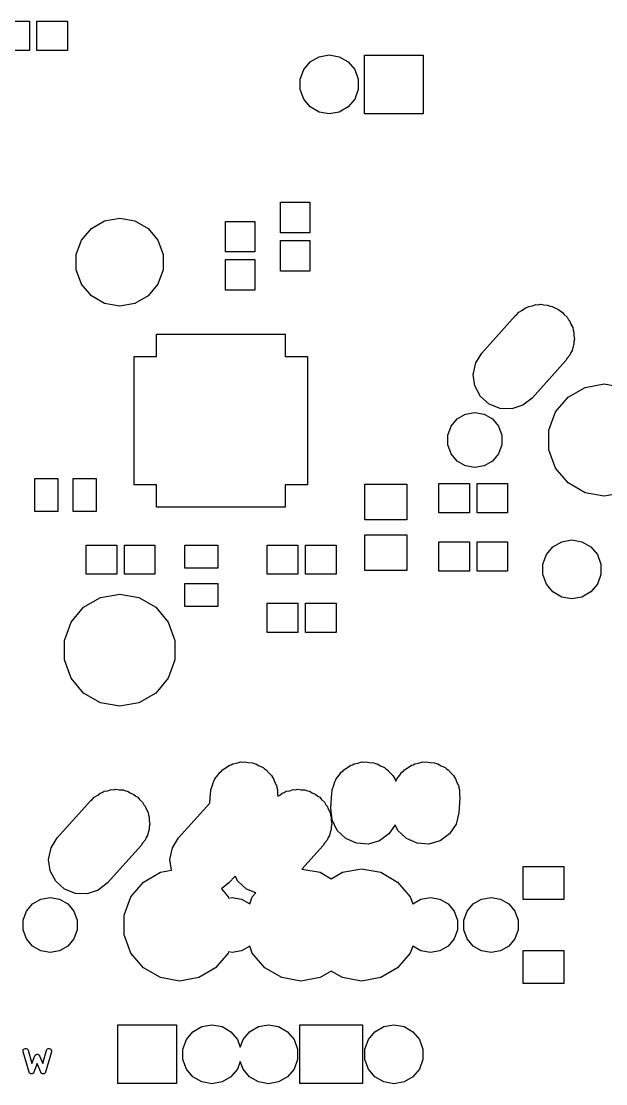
# Model space of a CAD drawing. Extents: x 50 to 349, y -142 to -48.
# Drawn here: x 77.13 to 100.07, y -139.59 to -97.85 of the extents above; entities that cross this region are included whole.
import ezdxf

# ---------------------------------------------------------------- set-up
doc = ezdxf.new("R2010")
doc.units = 0
doc.header["$MEASUREMENT"] = 0
doc.layers.add('BLACK', color=7, linetype='CONTINUOUS')

msp = doc.modelspace()

# ---------------------------------------------------------------- linework, layer by layer
at = {"layer": 'Black'}
for p, q in [((76.247, -97.85), (77.447, -97.85)), ((77.447, -97.85), (77.447, -99)), ((77.747, -99), (77.747, -97.85)), ((77.747, -97.85), (78.947, -97.85)), ((78.947, -97.85), (78.947, -99)), ((77.447, -99), (76.247, -99)), ((78.947, -99), (77.747, -99)), ((88.4739, -99.4438), (88.8218, -99.2429)), ((88.8218, -99.2429), (89.2175, -99.1731)), ((89.2175, -99.1731), (89.6132, -99.2429)), ((89.6132, -99.2429), (89.9611, -99.4438)), ((90.605, -101.483), (90.605, -99.1775)), ((90.605, -99.1775), (92.91, -99.1775)), ((92.91, -99.1775), (92.91, -101.483)), ((88.2156, -99.7515), (88.4739, -99.4438)), ((89.9611, -99.4438), (90.2194, -99.7515)), ((88.0782, -100.129), (88.2156, -99.7515)), ((88.0782, -100.531), (88.0782, -100.129)), ((90.2194, -99.7515), (90.3568, -100.129)), ((90.3568, -100.129), (90.3568, -100.531)), ((88.2156, -100.908), (88.0782, -100.531)), ((90.3568, -100.531), (90.2194, -100.908)), ((88.4739, -101.216), (88.2156, -100.908)), ((90.2194, -100.908), (89.9611, -101.216)), ((88.8218, -101.417), (88.4739, -101.216)), ((89.2175, -101.487), (88.8218, -101.417)), ((89.6132, -101.417), (89.2175, -101.487)), ((89.9611, -101.216), (89.6132, -101.417)), ((92.91, -101.483), (90.605, -101.483)), ((87.309, -106.161), (87.309, -104.961)), ((87.309, -104.961), (88.459, -104.961)), ((88.459, -104.961), (88.459, -106.161)), ((80.4024, -105.689), (80.9942, -105.584)), ((80.9942, -105.584), (81.5861, -105.689)), ((79.4955, -106.45), (79.8819, -105.989)), ((79.8819, -105.989), (80.4024, -105.689)), ((81.5861, -105.689), (82.1066, -105.989)), ((82.1066, -105.989), (82.493, -106.45)), ((85.15, -106.911), (85.15, -105.711)), ((85.15, -105.711), (86.3, -105.711)), ((86.3, -105.711), (86.3, -106.911)), ((88.459, -106.161), (87.309, -106.161)), ((79.29, -107.014), (79.4955, -106.45)), ((82.493, -106.45), (82.6985, -107.014)), ((87.309, -107.661), (87.309, -106.461)), ((87.309, -106.461), (88.459, -106.461)), ((88.459, -106.461), (88.459, -107.661)), ((79.29, -107.616), (79.29, -107.014)), ((82.6985, -107.014), (82.6985, -107.616)), ((86.3, -106.911), (85.15, -106.911)), ((85.15, -108.411), (85.15, -107.211)), ((85.15, -107.211), (86.3, -107.211)), ((86.3, -107.211), (86.3, -108.411)), ((79.4955, -108.18), (79.29, -107.616)), ((82.6985, -107.616), (82.493, -108.18)), ((88.459, -107.661), (87.309, -107.661)), ((79.8819, -108.641), (79.4955, -108.18)), ((82.493, -108.18), (82.1066, -108.641)), ((86.3, -108.411), (85.15, -108.411)), ((80.4024, -108.941), (79.8819, -108.641)), ((82.1066, -108.641), (81.5861, -108.941)), ((80.9942, -109.046), (80.4024, -108.941)), ((81.5861, -108.941), (80.9942, -109.046)), ((96.5861, -109.366), (96.6576, -109.281)), ((96.6576, -109.281), (96.7985, -109.2)), ((96.7985, -109.2), (96.8943, -109.125)), ((96.8943, -109.125), (96.9734, -109.099)), ((96.9734, -109.099), (97.0576, -109.05)), ((97.0576, -109.05), (97.1978, -109.025)), ((97.1978, -109.025), (97.3317, -108.982)), ((97.3317, -108.982), (97.4279, -108.985)), ((97.4279, -108.985), (97.5125, -108.97)), ((97.5125, -108.97), (97.6363, -108.992)), ((97.6363, -108.992), (97.7916, -108.997)), ((97.7916, -108.997), (97.8901, -109.037)), ((97.8901, -109.037), (97.9674, -109.05)), ((97.9674, -109.05), (98.0669, -109.108)), ((98.0669, -109.108), (98.2186, -109.169)), ((98.2186, -109.169), (98.3017, -109.243)), ((98.3017, -109.243), (98.3674, -109.281)), ((98.3674, -109.281), (98.4388, -109.366)), ((95.2104, -110.882), (96.5322, -109.409)), ((96.5322, -109.409), (96.5861, -109.366)), ((98.4388, -109.366), (98.5611, -109.476)), ((98.5611, -109.476), (98.6139, -109.575)), ((98.6139, -109.575), (98.6644, -109.635)), ((98.6644, -109.635), (98.7036, -109.743)), ((98.7036, -109.743), (98.7778, -109.882)), ((82.438, -111.008), (82.438, -110.138)), ((82.438, -110.138), (83.088, -110.138)), ((83.088, -110.138), (83.488, -110.138)), ((83.488, -110.138), (83.888, -110.138)), ((83.888, -110.138), (84.288, -110.138)), ((84.288, -110.138), (84.688, -110.138)), ((84.688, -110.138), (85.088, -110.138)), ((85.088, -110.138), (85.488, -110.138)), ((85.488, -110.138), (85.888, -110.138)), ((85.888, -110.138), (86.288, -110.138)), ((86.288, -110.138), (86.688, -110.138)), ((86.688, -110.138), (87.088, -110.138)), ((87.088, -110.138), (87.488, -110.138)), ((87.488, -110.138), (87.488, -111.008)), ((98.7778, -109.882), (98.793, -109.988)), ((98.793, -109.988), (98.8224, -110.069)), ((98.8224, -110.069), (98.8224, -110.195)), ((98.8224, -110.531), (98.7737, -110.665)), ((98.8224, -110.195), (98.8427, -110.337)), ((98.8427, -110.337), (98.8224, -110.434)), ((98.8224, -110.434), (98.8224, -110.531)), ((81.563, -111.413), (81.563, -111.013)), ((81.563, -111.013), (82.433, -111.013)), ((82.433, -111.013), (82.433, -111.008)), ((82.433, -111.008), (82.438, -111.008)), ((87.488, -111.008), (87.493, -111.008)), ((87.493, -111.008), (87.493, -111.013)), ((87.493, -111.013), (88.363, -111.013)), ((88.363, -111.013), (88.363, -111.663)), ((94.9672, -111.272), (95.2104, -110.882)), ((98.6644, -110.965), (98.5598, -111.09)), ((98.7024, -110.861), (98.6644, -110.965)), ((98.7478, -110.788), (98.7024, -110.861)), ((98.7737, -110.665), (98.7478, -110.788)), ((81.563, -111.813), (81.563, -111.413)), ((94.8723, -111.723), (94.9672, -111.272)), ((98.5046, -111.178), (97.1828, -112.651)), ((98.5598, -111.09), (98.5046, -111.178)), ((81.563, -112.213), (81.563, -111.813)), ((88.363, -111.663), (88.363, -112.063)), ((94.9372, -112.178), (94.8723, -111.723)), ((81.563, -112.613), (81.563, -112.213)), ((88.363, -112.063), (88.363, -112.463)), ((95.1539, -112.584), (94.9372, -112.178)), ((98.5969, -112.613), (99.2593, -112.231)), ((99.2593, -112.231), (100.012, -112.098)), ((100.012, -112.098), (100.766, -112.231)), ((81.563, -113.013), (81.563, -112.613)), ((88.363, -112.463), (88.363, -112.863)), ((95.4964, -112.891), (95.1539, -112.584)), ((97.1828, -112.651), (96.8207, -112.935)), ((98.1053, -113.199), (98.5969, -112.613)), ((81.563, -113.413), (81.563, -113.013)), ((88.363, -112.863), (88.363, -113.263)), ((95.9234, -113.063), (95.4964, -112.891)), ((96.3833, -113.078), (95.9234, -113.063)), ((96.8207, -112.935), (96.3833, -113.078)), ((81.563, -113.813), (81.563, -113.413)), ((88.363, -113.263), (88.363, -113.663)), ((93.998, -113.76), (94.2389, -113.473)), ((94.2389, -113.473), (94.5634, -113.286)), ((94.5634, -113.286), (94.9325, -113.221)), ((94.9325, -113.221), (95.3016, -113.286)), ((95.3016, -113.286), (95.6261, -113.473)), ((95.6261, -113.473), (95.867, -113.76)), ((97.8437, -113.918), (98.1053, -113.199)), ((81.563, -114.213), (81.563, -113.813)), ((88.363, -113.663), (88.363, -114.063)), ((93.8698, -114.113), (93.998, -113.76)), ((95.867, -113.76), (95.9952, -114.113)), ((97.8437, -114.682), (97.8437, -113.918)), ((81.563, -114.613), (81.563, -114.213)), ((88.363, -114.063), (88.363, -114.463)), ((93.8698, -114.487), (93.8698, -114.113)), ((95.9952, -114.113), (95.9952, -114.487)), ((81.563, -115.013), (81.563, -114.613)), ((88.363, -114.463), (88.363, -114.863)), ((93.998, -114.84), (93.8698, -114.487)), ((95.9952, -114.487), (95.867, -114.84)), ((98.1053, -115.401), (97.8437, -114.682)), ((81.563, -115.413), (81.563, -115.013)), ((88.363, -114.863), (88.363, -115.263)), ((94.2389, -115.127), (93.998, -114.84)), ((94.5634, -115.314), (94.2389, -115.127)), ((95.6261, -115.127), (95.3016, -115.314)), ((95.867, -114.84), (95.6261, -115.127)), ((81.563, -116.063), (81.563, -115.413)), ((88.363, -115.263), (88.363, -115.663)), ((94.9325, -115.379), (94.5634, -115.314)), ((95.3016, -115.314), (94.9325, -115.379)), ((98.5969, -115.987), (98.1053, -115.401)), ((77.667, -117.109), (77.667, -115.809)), ((77.667, -115.809), (78.567, -115.809)), ((78.567, -115.809), (78.567, -117.109)), ((79.167, -117.109), (79.167, -115.809)), ((79.167, -115.809), (80.067, -115.809)), ((80.067, -115.809), (80.067, -117.109)), ((88.363, -115.663), (88.363, -116.063)), ((93.519, -117.161), (93.519, -116.011)), ((93.519, -116.011), (94.719, -116.011)), ((94.719, -116.011), (94.719, -117.161)), ((95.019, -117.161), (95.019, -116.011)), ((95.019, -116.011), (96.219, -116.011)), ((96.219, -116.011), (96.219, -117.161)), ((99.2593, -116.369), (98.5969, -115.987)), ((82.433, -116.063), (81.563, -116.063)), ((82.433, -116.068), (82.433, -116.063)), ((82.438, -116.068), (82.433, -116.068)), ((82.438, -116.938), (82.438, -116.068)), ((87.493, -116.068), (87.488, -116.068)), ((87.488, -116.068), (87.488, -116.938)), ((88.363, -116.063), (87.493, -116.063)), ((87.493, -116.063), (87.493, -116.068)), ((90.615, -117.429), (90.615, -116.029)), ((90.615, -116.029), (92.265, -116.029)), ((92.265, -116.029), (92.265, -117.429)), ((100.012, -116.502), (99.2593, -116.369)), ((100.766, -116.369), (100.012, -116.502)), ((78.567, -117.109), (77.667, -117.109)), ((80.067, -117.109), (79.167, -117.109)), ((82.838, -116.938), (82.438, -116.938)), ((83.088, -116.938), (82.838, -116.938)), ((83.238, -116.938), (83.088, -116.938)), ((83.488, -116.938), (83.238, -116.938)), ((83.638, -116.938), (83.488, -116.938)), ((84.038, -116.938), (83.638, -116.938)), ((84.288, -116.938), (84.038, -116.938)), ((84.438, -116.938), (84.288, -116.938)), ((84.688, -116.938), (84.438, -116.938)), ((84.838, -116.938), (84.688, -116.938)), ((85.088, -116.938), (84.838, -116.938)), ((85.238, -116.938), (85.088, -116.938)), ((85.488, -116.938), (85.238, -116.938)), ((85.638, -116.938), (85.488, -116.938)), ((85.888, -116.938), (85.638, -116.938)), ((86.038, -116.938), (85.888, -116.938)), ((86.288, -116.938), (86.038, -116.938)), ((86.438, -116.938), (86.288, -116.938)), ((86.688, -116.938), (86.438, -116.938)), ((86.838, -116.938), (86.688, -116.938)), ((87.088, -116.938), (86.838, -116.938)), ((87.488, -116.938), (87.088, -116.938)), ((94.719, -117.161), (93.519, -117.161)), ((96.219, -117.161), (95.019, -117.161)), ((92.265, -117.429), (90.615, -117.429)), ((90.615, -119.429), (90.615, -118.029)), ((90.615, -118.029), (92.265, -118.029)), ((92.265, -118.029), (92.265, -119.429)), ((79.676, -119.574), (79.676, -118.424)), ((79.676, -118.424), (80.876, -118.424)), ((80.876, -118.424), (80.876, -119.574)), ((81.176, -119.574), (81.176, -118.424)), ((81.176, -118.424), (82.376, -118.424)), ((82.376, -118.424), (82.376, -119.574)), ((83.551, -119.334), (83.551, -118.434)), ((83.551, -118.434), (84.851, -118.434)), ((84.851, -118.434), (84.851, -119.334)), ((86.788, -119.574), (86.788, -118.424)), ((86.788, -118.424), (87.988, -118.424)), ((87.988, -118.424), (87.988, -119.574)), ((88.288, -119.574), (88.288, -118.424)), ((88.288, -118.424), (89.488, -118.424)), ((89.488, -118.424), (89.488, -119.574)), ((93.519, -119.447), (93.519, -118.297)), ((93.519, -118.297), (94.719, -118.297)), ((94.719, -118.297), (94.719, -119.447)), ((95.019, -119.447), (95.019, -118.297)), ((95.019, -118.297), (96.219, -118.297)), ((96.219, -118.297), (96.219, -119.447)), ((97.7406, -118.802), (97.9989, -118.494)), ((97.9989, -118.494), (98.3468, -118.293)), ((98.3468, -118.293), (98.7425, -118.223)), ((98.7425, -118.223), (99.1382, -118.293)), ((99.1382, -118.293), (99.4861, -118.494)), ((99.4861, -118.494), (99.7444, -118.802)), ((97.6032, -119.179), (97.7406, -118.802)), ((99.7444, -118.802), (99.8818, -119.179)), ((84.851, -119.334), (83.551, -119.334)), ((97.6032, -119.581), (97.6032, -119.179)), ((99.8818, -119.179), (99.8818, -119.581)), ((80.876, -119.574), (79.676, -119.574)), ((82.376, -119.574), (81.176, -119.574)), ((87.988, -119.574), (86.788, -119.574)), ((89.488, -119.574), (88.288, -119.574)), ((92.265, -119.429), (90.615, -119.429)), ((94.719, -119.447), (93.519, -119.447)), ((96.219, -119.447), (95.019, -119.447)), ((97.7406, -119.958), (97.6032, -119.581)), ((99.8818, -119.581), (99.7444, -119.958)), ((83.551, -120.834), (83.551, -119.934)), ((83.551, -119.934), (84.851, -119.934)), ((84.851, -119.934), (84.851, -120.834)), ((97.9989, -120.266), (97.7406, -119.958)), ((99.7444, -119.958), (99.4861, -120.266)), ((79.5787, -120.868), (80.241, -120.486)), ((80.241, -120.486), (80.9942, -120.353)), ((80.9942, -120.353), (81.7475, -120.486)), ((81.7475, -120.486), (82.4098, -120.868)), ((98.3468, -120.467), (97.9989, -120.266)), ((98.7425, -120.537), (98.3468, -120.467)), ((99.1382, -120.467), (98.7425, -120.537)), ((99.4861, -120.266), (99.1382, -120.467)), ((79.087, -121.454), (79.5787, -120.868)), ((82.4098, -120.868), (82.9015, -121.454)), ((84.851, -120.834), (83.551, -120.834)), ((86.788, -121.86), (86.788, -120.71)), ((86.788, -120.71), (87.988, -120.71)), ((87.988, -120.71), (87.988, -121.86)), ((88.288, -121.86), (88.288, -120.71)), ((88.288, -120.71), (89.488, -120.71)), ((89.488, -120.71), (89.488, -121.86)), ((78.8254, -122.173), (79.087, -121.454)), ((82.9015, -121.454), (83.1631, -122.173)), ((87.988, -121.86), (86.788, -121.86)), ((89.488, -121.86), (88.288, -121.86)), ((78.8254, -122.937), (78.8254, -122.173)), ((83.1631, -122.173), (83.1631, -122.937)), ((79.087, -123.656), (78.8254, -122.937)), ((83.1631, -122.937), (82.9015, -123.656)), ((79.5787, -124.242), (79.087, -123.656)), ((82.9015, -123.656), (82.4098, -124.242)), ((80.241, -124.624), (79.5787, -124.242)), ((82.4098, -124.242), (81.7475, -124.624)), ((80.9942, -124.757), (80.241, -124.624)), ((81.7475, -124.624), (80.9942, -124.757)), ((84.9826, -127.306), (85.0288, -127.251)), ((85.0288, -127.251), (85.1709, -127.169)), ((85.1709, -127.169), (85.3022, -127.073)), ((85.3022, -127.073), (85.3705, -127.054)), ((85.3705, -127.054), (85.4288, -127.02)), ((85.4288, -127.02), (85.5805, -126.993)), ((85.5805, -126.993), (85.7444, -126.946)), ((85.7444, -126.946), (85.8189, -126.951)), ((85.8189, -126.951), (85.8837, -126.94)), ((85.8837, -126.94), (86.0319, -126.966)), ((86.0319, -126.966), (86.2035, -126.978)), ((86.2035, -126.978), (86.2723, -127.008)), ((86.2723, -127.008), (86.3387, -127.02)), ((86.3387, -127.02), (86.472, -127.097)), ((86.472, -127.097), (86.6241, -127.165)), ((86.6241, -127.165), (86.6765, -127.215)), ((86.6765, -127.215), (86.7387, -127.251)), ((86.7387, -127.251), (86.8442, -127.377)), ((89.7451, -127.306), (89.7913, -127.251)), ((89.7913, -127.251), (89.9334, -127.169)), ((89.9334, -127.169), (90.0647, -127.073)), ((90.0647, -127.073), (90.133, -127.054)), ((90.133, -127.054), (90.1913, -127.02)), ((90.1913, -127.02), (90.343, -126.993)), ((90.343, -126.993), (90.5069, -126.946)), ((90.5069, -126.946), (90.5814, -126.951)), ((90.5814, -126.951), (90.6462, -126.94)), ((90.6462, -126.94), (90.7944, -126.966)), ((90.7944, -126.966), (90.966, -126.978)), ((90.966, -126.978), (91.0348, -127.008)), ((91.0348, -127.008), (91.1012, -127.02)), ((91.1012, -127.02), (91.2345, -127.097)), ((91.2345, -127.097), (91.3866, -127.165)), ((91.3866, -127.165), (91.439, -127.215)), ((91.439, -127.215), (91.5012, -127.251)), ((91.5012, -127.251), (91.6067, -127.377)), ((92.1264, -127.306), (92.1726, -127.251)), ((92.1726, -127.251), (92.3147, -127.169)), ((92.3147, -127.169), (92.4459, -127.073)), ((92.4459, -127.073), (92.5142, -127.054)), ((92.5142, -127.054), (92.5726, -127.02)), ((92.5726, -127.02), (92.7242, -126.993)), ((92.7242, -126.993), (92.8882, -126.946)), ((92.8882, -126.946), (92.9627, -126.951)), ((92.9627, -126.951), (93.0275, -126.94)), ((93.0275, -126.94), (93.1756, -126.966)), ((93.1756, -126.966), (93.3472, -126.978)), ((93.3472, -126.978), (93.416, -127.008)), ((93.416, -127.008), (93.4824, -127.02)), ((93.4824, -127.02), (93.6157, -127.097)), ((93.6157, -127.097), (93.7678, -127.165)), ((93.7678, -127.165), (93.8202, -127.215)), ((93.8202, -127.215), (93.8824, -127.251)), ((93.8824, -127.251), (93.9879, -127.377)), ((84.6732, -127.726), (84.705, -127.679)), ((84.705, -127.679), (84.7319, -127.605)), ((84.7319, -127.605), (84.8474, -127.467)), ((84.8474, -127.467), (84.9302, -127.344)), ((84.9302, -127.344), (84.9826, -127.306)), ((86.8442, -127.377), (86.9554, -127.484)), ((86.9554, -127.484), (86.9851, -127.545)), ((86.9851, -127.545), (87.0356, -127.605)), ((87.0356, -127.605), (87.0971, -127.774)), ((89.4357, -127.726), (89.4675, -127.679)), ((89.4675, -127.679), (89.4944, -127.605)), ((89.4944, -127.605), (89.6099, -127.467)), ((89.6099, -127.467), (89.6927, -127.344)), ((89.6927, -127.344), (89.7451, -127.306)), ((91.6067, -127.377), (91.7179, -127.484)), ((91.7179, -127.484), (91.7476, -127.545)), ((91.7476, -127.545), (91.7981, -127.605)), ((91.7981, -127.605), (91.8333, -127.702)), ((91.8333, -127.702), (91.8487, -127.679)), ((91.8487, -127.679), (91.8756, -127.605)), ((91.8756, -127.605), (91.9911, -127.467)), ((91.9911, -127.467), (92.0739, -127.344)), ((92.0739, -127.344), (92.1264, -127.306)), ((93.9879, -127.377), (94.0991, -127.484)), ((94.0991, -127.484), (94.1288, -127.545)), ((94.1288, -127.545), (94.1794, -127.605)), ((94.1794, -127.605), (94.2408, -127.774)), ((80.3046, -128.149), (80.3888, -128.1)), ((80.3888, -128.1), (80.529, -128.075)), ((80.529, -128.075), (80.6629, -128.032)), ((80.6629, -128.032), (80.7592, -128.035)), ((80.7592, -128.035), (80.8438, -128.02)), ((80.8438, -128.02), (80.9675, -128.042)), ((80.9675, -128.042), (81.1229, -128.047)), ((81.1229, -128.047), (81.2214, -128.087)), ((81.2214, -128.087), (81.2987, -128.1)), ((81.2987, -128.1), (81.3981, -128.158)), ((84.5623, -128.173), (84.5739, -128.126)), ((84.5739, -128.039), (84.6419, -127.852)), ((84.5739, -128.126), (84.5739, -128.039)), ((84.6419, -127.852), (84.6732, -127.726)), ((87.0971, -127.774), (87.1575, -127.897)), ((87.1575, -127.897), (87.1638, -127.957)), ((87.1638, -127.957), (87.1936, -128.039)), ((87.1936, -128.039), (87.1936, -128.238)), ((87.4484, -128.149), (87.5326, -128.1)), ((87.5326, -128.1), (87.6728, -128.075)), ((87.6728, -128.075), (87.8067, -128.032)), ((87.8067, -128.032), (87.9029, -128.035)), ((87.9029, -128.035), (87.9875, -128.02)), ((87.9875, -128.02), (88.1113, -128.042)), ((88.1113, -128.042), (88.2666, -128.047)), ((88.2666, -128.047), (88.3651, -128.087)), ((88.3651, -128.087), (88.4424, -128.1)), ((88.4424, -128.1), (88.5419, -128.158)), ((89.3248, -128.173), (89.3364, -128.126)), ((89.3364, -128.039), (89.4044, -127.852)), ((89.3364, -128.126), (89.3364, -128.039)), ((89.4044, -127.852), (89.4357, -127.726)), ((94.2408, -127.774), (94.3012, -127.897)), ((94.3012, -127.897), (94.3076, -127.957)), ((94.3076, -127.957), (94.3374, -128.039)), ((94.3374, -128.039), (94.3374, -128.238)), ((78.5417, -129.932), (79.8634, -128.459)), ((79.8634, -128.459), (79.9173, -128.416)), ((79.9173, -128.416), (79.9888, -128.331)), ((79.9888, -128.331), (80.1297, -128.25)), ((80.1297, -128.25), (80.2256, -128.175)), ((80.2256, -128.175), (80.3046, -128.149)), ((81.3981, -128.158), (81.5498, -128.219)), ((81.5498, -128.219), (81.633, -128.293)), ((81.633, -128.293), (81.6987, -128.331)), ((81.6987, -128.331), (81.7701, -128.416)), ((81.7701, -128.416), (81.8923, -128.526)), ((81.8923, -128.526), (81.9452, -128.625)), ((84.5357, -128.559), (84.5623, -128.173)), ((87.1936, -128.238), (87.1994, -128.293)), ((87.1994, -128.293), (87.2735, -128.25)), ((87.2735, -128.25), (87.3693, -128.175)), ((87.3693, -128.175), (87.4484, -128.149)), ((88.5419, -128.158), (88.6936, -128.219)), ((88.6936, -128.219), (88.7767, -128.293)), ((88.7767, -128.293), (88.8424, -128.331)), ((88.8424, -128.331), (88.9138, -128.416)), ((88.9138, -128.416), (89.0361, -128.526)), ((89.0361, -128.526), (89.0889, -128.625)), ((89.284, -128.765), (89.3248, -128.173)), ((94.3498, -128.355), (94.3089, -128.947)), ((94.3374, -128.238), (94.3498, -128.355)), ((81.9452, -128.625), (81.9956, -128.685)), ((81.9956, -128.685), (82.0349, -128.793)), ((82.0349, -128.793), (82.1091, -128.932)), ((82.1091, -128.932), (82.1242, -129.038)), ((83.3042, -129.932), (84.5357, -128.559)), ((89.0889, -128.625), (89.1394, -128.685)), ((89.1394, -128.685), (89.1786, -128.793)), ((89.1786, -128.793), (89.2528, -128.932)), ((89.2528, -128.932), (89.268, -129.038)), ((89.3325, -129.223), (89.284, -128.765)), ((94.3089, -128.947), (94.198, -129.394)), ((82.1242, -129.038), (82.1536, -129.119)), ((82.1536, -129.119), (82.1536, -129.245)), ((82.1536, -129.245), (82.1739, -129.387)), ((89.268, -129.038), (89.2974, -129.119)), ((89.2974, -129.119), (89.2974, -129.245)), ((89.2974, -129.245), (89.3177, -129.387)), ((89.5346, -129.636), (89.3325, -129.223)), ((82.1049, -129.715), (82.079, -129.838)), ((82.1536, -129.581), (82.1049, -129.715)), ((82.1739, -129.387), (82.1536, -129.484)), ((82.1536, -129.484), (82.1536, -129.581)), ((89.2487, -129.715), (89.2228, -129.838)), ((89.2974, -129.581), (89.2487, -129.715)), ((89.3177, -129.387), (89.2974, -129.484)), ((89.2974, -129.484), (89.2974, -129.581)), ((89.8659, -129.955), (89.5346, -129.636)), ((91.5598, -129.776), (91.1878, -130.047)), ((91.8056, -129.411), (91.5598, -129.776)), ((91.9159, -129.636), (91.8056, -129.411)), ((92.2472, -129.955), (91.9159, -129.636)), ((93.9411, -129.776), (93.5691, -130.047)), ((94.198, -129.394), (93.9411, -129.776)), ((78.2985, -130.322), (78.5417, -129.932)), ((81.891, -130.14), (81.8358, -130.228)), ((81.9956, -130.015), (81.891, -130.14)), ((82.0336, -129.911), (81.9956, -130.015)), ((82.079, -129.838), (82.0336, -129.911)), ((83.061, -130.322), (83.3042, -129.932)), ((89.0348, -130.14), (88.9796, -130.228)), ((89.1394, -130.015), (89.0348, -130.14)), ((89.1774, -129.911), (89.1394, -130.015)), ((89.2228, -129.838), (89.1774, -129.911)), ((90.2865, -130.142), (89.8659, -129.955)), ((90.7456, -130.174), (90.2865, -130.142)), ((91.1878, -130.047), (90.7456, -130.174)), ((92.6678, -130.142), (92.2472, -129.955)), ((93.1268, -130.174), (92.6678, -130.142)), ((93.5691, -130.047), (93.1268, -130.174)), ((78.2036, -130.773), (78.2985, -130.322)), ((81.8358, -130.228), (80.5141, -131.701)), ((82.9661, -130.773), (83.061, -130.322)), ((88.9796, -130.228), (88.148, -131.155)), ((78.2684, -131.228), (78.2036, -130.773)), ((83.0274, -131.203), (82.9661, -130.773)), ((96.8312, -132.35), (96.8312, -131.05)), ((96.8312, -131.05), (98.4312, -131.05)), ((98.4312, -131.05), (98.4312, -132.35)), ((78.4852, -131.634), (78.2684, -131.228)), ((81.9282, -131.663), (82.5905, -131.281)), ((82.5905, -131.281), (83.0274, -131.203)), ((85.52, -131.43), (85.2766, -131.701)), ((85.6289, -131.634), (85.52, -131.43)), ((88.148, -131.155), (88.8595, -131.281)), ((88.8595, -131.281), (89.2969, -131.533)), ((89.2969, -131.533), (89.7343, -131.281)), ((89.7343, -131.281), (90.4875, -131.148)), ((90.4875, -131.148), (91.2407, -131.281)), ((91.2407, -131.281), (91.9031, -131.663)), ((78.8277, -131.941), (78.4852, -131.634)), ((80.5141, -131.701), (80.152, -131.985)), ((81.4365, -132.249), (81.9282, -131.663)), ((85.2766, -131.701), (84.9841, -131.931)), ((85.9714, -131.941), (85.6289, -131.634)), ((91.9031, -131.663), (92.3947, -132.249)), ((77.8947, -132.336), (78.2638, -132.271)), ((78.2638, -132.271), (78.6328, -132.336)), ((79.2546, -132.113), (78.8277, -131.941)), ((79.7146, -132.128), (79.2546, -132.113)), ((80.152, -131.985), (79.7146, -132.128)), ((81.1749, -132.968), (81.4365, -132.249)), ((84.9841, -131.931), (85.251, -132.249)), ((85.251, -132.249), (85.268, -132.295)), ((85.268, -132.295), (85.4075, -132.271)), ((85.4075, -132.271), (85.7766, -132.336)), ((86.3345, -132.087), (85.9714, -131.941)), ((86.0995, -132.522), (86.199, -132.249)), ((86.199, -132.249), (86.3345, -132.087)), ((92.3947, -132.249), (92.4943, -132.522)), ((92.8172, -132.336), (93.1863, -132.271)), ((93.1863, -132.271), (93.5553, -132.336)), ((95.1984, -132.336), (95.5675, -132.271)), ((95.5675, -132.271), (95.9366, -132.336)), ((77.3292, -132.81), (77.5701, -132.523)), ((77.5701, -132.523), (77.8947, -132.336)), ((78.6328, -132.336), (78.9574, -132.523)), ((78.9574, -132.523), (79.1983, -132.81)), ((85.7766, -132.336), (86.0995, -132.522)), ((92.4943, -132.522), (92.8172, -132.336)), ((93.5553, -132.336), (93.8799, -132.523)), ((93.8799, -132.523), (94.1208, -132.81)), ((94.633, -132.81), (94.8739, -132.523)), ((94.8739, -132.523), (95.1984, -132.336)), ((95.9366, -132.336), (96.2611, -132.523)), ((96.2611, -132.523), (96.502, -132.81)), ((98.4312, -132.35), (96.8312, -132.35)), ((77.201, -133.163), (77.3292, -132.81)), ((79.1983, -132.81), (79.3265, -133.163)), ((81.1749, -133.732), (81.1749, -132.968)), ((94.1208, -132.81), (94.249, -133.163)), ((94.5048, -133.163), (94.633, -132.81)), ((96.502, -132.81), (96.6302, -133.163)), ((77.201, -133.537), (77.201, -133.163)), ((77.3292, -133.89), (77.201, -133.537)), ((79.3265, -133.537), (79.1983, -133.89)), ((79.3265, -133.163), (79.3265, -133.537)), ((94.249, -133.537), (94.1208, -133.89)), ((94.249, -133.163), (94.249, -133.537)), ((94.5048, -133.537), (94.5048, -133.163)), ((94.633, -133.89), (94.5048, -133.537)), ((96.6302, -133.537), (96.502, -133.89)), ((96.6302, -133.163), (96.6302, -133.537)), ((77.5701, -134.177), (77.3292, -133.89)), ((79.1983, -133.89), (78.9574, -134.177)), ((81.4365, -134.451), (81.1749, -133.732)), ((94.1208, -133.89), (93.8799, -134.177)), ((94.8739, -134.177), (94.633, -133.89)), ((96.502, -133.89), (96.2611, -134.177)), ((77.8947, -134.364), (77.5701, -134.177)), ((78.2638, -134.429), (77.8947, -134.364)), ((78.6328, -134.364), (78.2638, -134.429)), ((78.9574, -134.177), (78.6328, -134.364)), ((85.7766, -134.364), (85.4075, -134.429)), ((86.0995, -134.178), (85.7766, -134.364)), ((86.199, -134.451), (86.0995, -134.178)), ((92.4943, -134.178), (92.3947, -134.451)), ((92.8172, -134.364), (92.4943, -134.178)), ((93.1863, -134.429), (92.8172, -134.364)), ((93.5553, -134.364), (93.1863, -134.429)), ((93.8799, -134.177), (93.5553, -134.364)), ((95.1984, -134.364), (94.8739, -134.177)), ((95.5675, -134.429), (95.1984, -134.364)), ((95.9366, -134.364), (95.5675, -134.429)), ((96.2611, -134.177), (95.9366, -134.364)), ((96.8312, -135.65), (96.8312, -134.35)), ((96.8312, -134.35), (98.4312, -134.35)), ((98.4312, -134.35), (98.4312, -135.65)), ((81.9282, -135.037), (81.4365, -134.451)), ((85.251, -134.451), (84.7593, -135.037)), ((85.268, -134.405), (85.251, -134.451)), ((85.4075, -134.429), (85.268, -134.405)), ((86.6907, -135.037), (86.199, -134.451)), ((92.3947, -134.451), (91.9031, -135.037)), ((82.5905, -135.419), (81.9282, -135.037)), ((84.7593, -135.037), (84.097, -135.419)), ((87.353, -135.419), (86.6907, -135.037)), ((89.2969, -135.167), (88.8595, -135.419)), ((89.7343, -135.419), (89.2969, -135.167)), ((91.9031, -135.037), (91.2407, -135.419)), ((83.3438, -135.552), (82.5905, -135.419)), ((84.097, -135.419), (83.3438, -135.552)), ((88.1063, -135.552), (87.353, -135.419)), ((88.8595, -135.419), (88.1063, -135.552)), ((90.4875, -135.552), (89.7343, -135.419)), ((91.2407, -135.419), (90.4875, -135.552)), ((98.4312, -135.65), (96.8312, -135.65)), ((80.9213, -139.582), (80.9213, -137.278)), ((80.9213, -137.278), (83.2262, -137.278)), ((83.2262, -137.278), (83.2262, -139.582)), ((84.2181, -137.343), (84.6137, -137.273)), ((84.6137, -137.273), (85.0094, -137.343)), ((86.4406, -137.343), (86.8362, -137.273)), ((86.8362, -137.273), (87.2319, -137.343)), ((88.065, -137.278), (90.37, -137.278)), ((88.065, -139.582), (88.065, -137.278)), ((90.37, -137.278), (90.5288, -137.278)), ((90.5288, -137.278), (90.5288, -139.582)), ((91.3618, -137.343), (91.7575, -137.273)), ((91.7575, -137.273), (92.1532, -137.343)), ((83.6118, -137.852), (83.8701, -137.544)), ((83.8701, -137.544), (84.2181, -137.343)), ((85.0094, -137.343), (85.3574, -137.544)), ((85.3574, -137.544), (85.6157, -137.852)), ((85.8343, -137.852), (86.0926, -137.544)), ((86.0926, -137.544), (86.4406, -137.343)), ((87.2319, -137.343), (87.5799, -137.544)), ((87.5799, -137.544), (87.8382, -137.852)), ((90.7556, -137.852), (91.0139, -137.544)), ((91.0139, -137.544), (91.3618, -137.343)), ((92.1532, -137.343), (92.5011, -137.544)), ((92.5011, -137.544), (92.7594, -137.852)), ((83.4744, -138.229), (83.6118, -137.852)), ((85.6157, -137.852), (85.725, -138.152)), ((85.725, -138.152), (85.8343, -137.852)), ((87.8382, -137.852), (87.9756, -138.229)), ((90.6182, -138.229), (90.7556, -137.852)), ((92.7594, -137.852), (92.8968, -138.229)), ((77.2014, -138.293), (77.2098, -138.259)), ((77.205, -138.327), (77.2014, -138.293)), ((77.4336, -139.127), (77.205, -138.327)), ((77.2098, -138.259), (77.2293, -138.23)), ((77.2293, -138.23), (77.2574, -138.21)), ((77.2574, -138.21), (77.2908, -138.2)), ((77.2908, -138.2), (77.3254, -138.203)), ((77.3254, -138.203), (77.3571, -138.217)), ((77.3571, -138.217), (77.3821, -138.241)), ((77.3821, -138.241), (77.3973, -138.272)), ((77.3973, -138.272), (77.5455, -138.791)), ((77.5455, -138.791), (77.6654, -138.491)), ((77.6654, -138.491), (77.673, -138.479)), ((77.673, -138.479), (77.6797, -138.467)), ((77.6797, -138.467), (77.6821, -138.464)), ((77.6821, -138.464), (77.6837, -138.462)), ((77.6837, -138.462), (77.6949, -138.453)), ((77.6949, -138.453), (77.7056, -138.443)), ((77.7056, -138.443), (77.7085, -138.442)), ((77.7085, -138.442), (77.711, -138.44)), ((77.711, -138.44), (77.7246, -138.436)), ((77.7246, -138.436), (77.7378, -138.431)), ((77.7378, -138.431), (77.741, -138.43)), ((77.741, -138.43), (77.744, -138.429)), ((77.744, -138.429), (77.7583, -138.43)), ((77.7583, -138.43), (77.7725, -138.429)), ((77.7725, -138.429), (77.7756, -138.43)), ((77.7756, -138.43), (77.7787, -138.431)), ((77.7787, -138.431), (77.792, -138.436)), ((77.792, -138.436), (77.8055, -138.44)), ((77.8055, -138.44), (77.808, -138.442)), ((77.808, -138.442), (77.811, -138.443)), ((77.811, -138.443), (77.8216, -138.453)), ((77.8216, -138.453), (77.8328, -138.462)), ((77.8328, -138.462), (77.8345, -138.464)), ((77.8345, -138.464), (77.8369, -138.467)), ((77.8369, -138.467), (77.8436, -138.479)), ((77.8436, -138.479), (77.8511, -138.491)), ((77.8511, -138.491), (77.9711, -138.791)), ((77.9711, -138.791), (78.1193, -138.272)), ((78.3116, -138.327), (78.083, -139.127)), ((78.1193, -138.272), (78.1345, -138.241)), ((78.1345, -138.241), (78.1594, -138.217)), ((78.1594, -138.217), (78.1911, -138.203)), ((78.1911, -138.203), (78.2258, -138.2)), ((78.2258, -138.2), (78.2592, -138.21)), ((78.2592, -138.21), (78.2873, -138.23)), ((78.2873, -138.23), (78.3067, -138.259)), ((78.3067, -138.259), (78.3152, -138.293)), ((78.3152, -138.293), (78.3116, -138.327)), ((83.4744, -138.631), (83.4744, -138.229)), ((87.9756, -138.229), (87.9756, -138.631)), ((90.6182, -138.631), (90.6182, -138.229)), ((92.8968, -138.229), (92.8968, -138.631)), ((77.7583, -138.798), (77.6226, -139.137)), ((77.894, -139.137), (77.7583, -138.798)), ((83.6118, -139.008), (83.4744, -138.631)), ((85.725, -138.708), (85.6157, -139.008)), ((85.8343, -139.008), (85.725, -138.708)), ((87.9756, -138.631), (87.8382, -139.008)), ((90.7556, -139.008), (90.6182, -138.631)), ((92.8968, -138.631), (92.7594, -139.008)), ((77.4344, -139.129), (77.4336, -139.127)), ((77.4347, -139.131), (77.4344, -139.129)), ((77.442, -139.145), (77.4347, -139.131)), ((77.4488, -139.159), (77.442, -139.145)), ((77.4502, -139.16), (77.4488, -139.159)), ((77.4511, -139.162), (77.4502, -139.16)), ((77.4626, -139.172), (77.4511, -139.162)), ((77.4737, -139.183), (77.4626, -139.172)), ((77.4755, -139.184), (77.4737, -139.183)), ((77.477, -139.185), (77.4755, -139.184)), ((77.4913, -139.191), (77.477, -139.185)), ((77.5054, -139.197), (77.4913, -139.191)), ((77.5074, -139.197), (77.5054, -139.197)), ((77.5093, -139.198), (77.5074, -139.197)), ((77.5247, -139.198), (77.5093, -139.198)), ((77.5401, -139.199), (77.5247, -139.198)), ((77.542, -139.199), (77.5401, -139.199)), ((77.544, -139.199), (77.542, -139.199)), ((77.5586, -139.194), (77.544, -139.199)), ((77.5735, -139.19), (77.5586, -139.194)), ((77.5751, -139.189), (77.5735, -139.19)), ((77.577, -139.188), (77.5751, -139.189)), ((77.5891, -139.178), (77.577, -139.188)), ((77.6016, -139.169), (77.5891, -139.178)), ((77.6027, -139.168), (77.6016, -139.169)), ((77.6043, -139.167), (77.6027, -139.168)), ((77.6124, -139.153), (77.6043, -139.167)), ((77.621, -139.141), (77.6124, -139.153)), ((77.6215, -139.139), (77.621, -139.141)), ((77.6226, -139.137), (77.6215, -139.139)), ((77.8951, -139.139), (77.894, -139.137)), ((77.8955, -139.141), (77.8951, -139.139)), ((77.9042, -139.153), (77.8955, -139.141)), ((77.9123, -139.167), (77.9042, -139.153)), ((77.9139, -139.168), (77.9123, -139.167)), ((77.915, -139.169), (77.9139, -139.168)), ((77.9275, -139.178), (77.915, -139.169)), ((77.9396, -139.188), (77.9275, -139.178)), ((77.9415, -139.189), (77.9396, -139.188)), ((77.9431, -139.19), (77.9415, -139.189)), ((77.9579, -139.194), (77.9431, -139.19)), ((77.9726, -139.199), (77.9579, -139.194)), ((77.9746, -139.199), (77.9726, -139.199)), ((77.9765, -139.199), (77.9746, -139.199)), ((77.9919, -139.198), (77.9765, -139.199)), ((78.0073, -139.198), (77.9919, -139.198)), ((78.0092, -139.197), (78.0073, -139.198)), ((78.0111, -139.197), (78.0092, -139.197)), ((78.0252, -139.191), (78.0111, -139.197)), ((78.0396, -139.185), (78.0252, -139.191)), ((78.041, -139.184), (78.0396, -139.185)), ((78.0429, -139.183), (78.041, -139.184)), ((78.0539, -139.172), (78.0429, -139.183)), ((78.0654, -139.162), (78.0539, -139.172)), ((78.0664, -139.16), (78.0654, -139.162)), ((78.0678, -139.159), (78.0664, -139.16)), ((78.0746, -139.145), (78.0678, -139.159)), ((78.0819, -139.131), (78.0746, -139.145)), ((78.0821, -139.129), (78.0819, -139.131)), ((78.083, -139.127), (78.0821, -139.129)), ((83.8701, -139.316), (83.6118, -139.008)), ((84.2181, -139.517), (83.8701, -139.316)), ((85.3574, -139.316), (85.0094, -139.517)), ((85.6157, -139.008), (85.3574, -139.316)), ((86.0926, -139.316), (85.8343, -139.008)), ((86.4406, -139.517), (86.0926, -139.316)), ((87.5799, -139.316), (87.2319, -139.517)), ((87.8382, -139.008), (87.5799, -139.316)), ((91.0139, -139.316), (90.7556, -139.008)), ((91.3618, -139.517), (91.0139, -139.316)), ((92.5011, -139.316), (92.1532, -139.517)), ((92.7594, -139.008), (92.5011, -139.316)), ((83.2262, -139.582), (80.9213, -139.582)), ((84.6137, -139.587), (84.2181, -139.517)), ((85.0094, -139.517), (84.6137, -139.587)), ((86.8362, -139.587), (86.4406, -139.517)), ((87.2319, -139.517), (86.8362, -139.587)), ((88.2237, -139.582), (88.065, -139.582)), ((90.37, -139.582), (88.2237, -139.582)), ((90.5288, -139.582), (90.37, -139.582)), ((91.7575, -139.587), (91.3618, -139.517)), ((92.1532, -139.517), (91.7575, -139.587))]:
    msp.add_line(p, q, dxfattribs=at)

doc.saveas('drawing.dxf')
